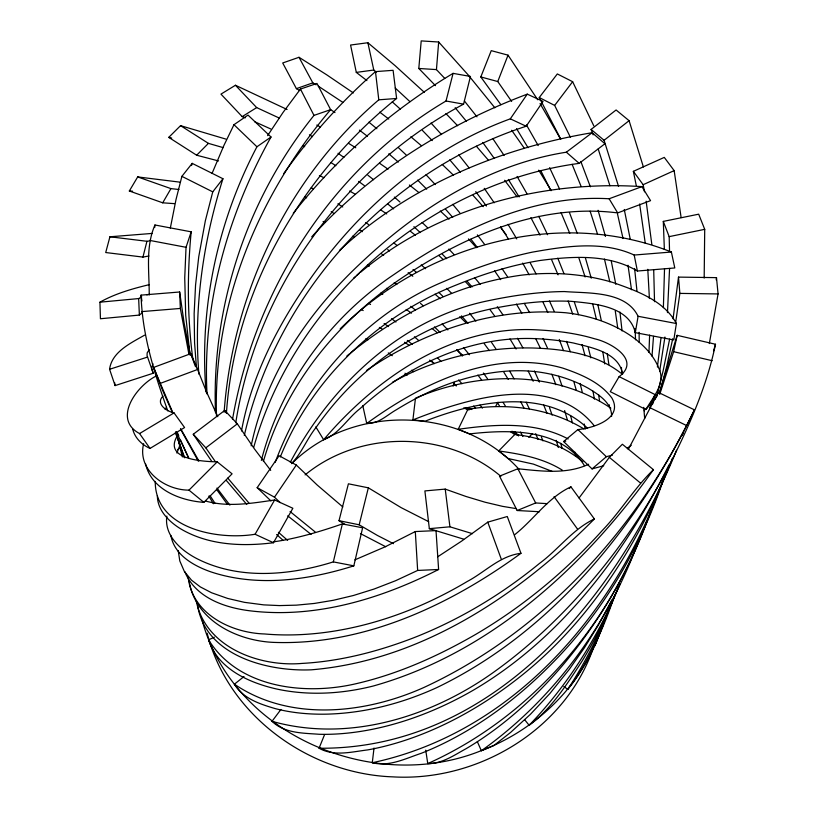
<?xml version="1.0" encoding="UTF-8"?>
<svg xmlns="http://www.w3.org/2000/svg" width="818" height="818" viewBox="0 0 818 818"><rect width="100%" height="100%" fill="white"/><g stroke="black" fill="none" stroke-linecap="round" stroke-linejoin="round"><path stroke-width="1.23" d="M664.523 268.682L663.378 307.68M669.574 268.447L667.468 312.609M644.676 418.468L643.725 407.364M649.625 335.063L648.95 352.466M704.175 278.059L704.717 229.337L698.684 214.183L663.306 221.402L664.359 249.439M192.946 359.859C187.22 317.445 187.128 274.398 191.187 231.831L154.96 224.991C145.338 246.975 149.346 271.637 149.213 294.991M191.187 231.831L186.034 247.302L184.735 277.916L185.696 315.278L189.991 355.073M653.51 336.362L652.018 356.147M611.598 416.464C612.048 402.885 598.582 394.552 588.367 388.325C572.426 379.419 554.635 373.969 536.536 371.75C512.365 368.918 487.814 372.2 464.512 378.795C448.305 383.417 432.65 389.828 417.712 397.599C410.462 401.372 403.356 405.431 396.403 409.726C386.781 415.176 378.662 423.918 366.73 423.479L362.773 405.575M154.776 227.312L154.96 224.991M224.112 412.231C232.864 293.396 287.813 177.598 378.795 99.816L396.607 98.477L393.1 70.317L375.472 71.616C340.963 101.851 310.186 136.289 283.641 173.702M226.463 412.661C234.981 289.848 301.249 174.95 396.607 98.477M444.736 78.375L436.444 69.602L438.673 42.015L421.209 40.9L418.806 68.467L435.483 85.665M661.026 337.681L657.406 367.016M155.236 481.413C154.95 529.123 218.437 540.391 255.093 534.256L273.478 542.733L292.864 508.264L274.633 499.972C251.903 503.295 228.048 507.426 205.482 501.005M166.852 516.086C163.958 535.575 181.054 550.371 196.627 558.51C238.815 580.156 289.419 575.586 333.335 561.894L353.826 565.851L362.619 527.794L342.364 523.929C319.92 531.659 297.026 538.571 273.457 541.843M709.349 343.55L718.071 293.928L716.496 277.639L678.511 277.108L673.061 318.815M664.063 477.794C641.077 546.68 603.715 611.138 552.559 662.928C527.242 688.828 498.878 711.865 467.691 730.372C452.835 739.165 437.364 746.957 421.29 753.286C405.503 758.511 389.286 767.018 372.282 762.734L374.02 748.041M587.559 428.254C543.776 387.118 475.575 401.352 425.156 421.168L412.896 419.92L415.472 398.192C476.914 371.617 553.939 369.675 610.841 408.151M716.22 279.868L716.496 277.639M678.511 277.108L679.86 293.396L675.576 322.998M664.932 337.036L659.676 371.086M176.913 453.07L179.827 445.462M232.506 419.481C254.827 289.94 331.985 168.252 446.025 101.003L463.581 104.142L470.452 76.442L453.08 73.364C392.108 109.99 337.313 157.301 293.284 213.232M350.902 352.63C399.91 313.13 458.857 283.601 521.679 275.145C552.099 271.586 583.306 273.682 612.713 282.425C636.2 290.676 663.919 300.226 676.374 323.529L673.807 339.951L635.31 332.64C628.93 305.727 593.541 303.58 570.954 301.31C547.774 300.288 524.573 302.711 501.771 306.811C468.908 312.619 437.016 324.092 408.315 341.178C383.928 355.605 361.76 373.714 342.527 394.501C333.049 404.767 324.317 415.697 316.28 427.119C307.139 438.509 301.852 452.794 291.832 463.305M235.758 422.783C256.821 288.785 344.051 167.987 463.581 104.142M635.31 332.64L638.091 316.29C625.698 290.768 588.387 293.457 564.41 291.556C539.359 291.791 514.43 295.278 489.931 300.39C401.935 317.66 331.29 384.859 290.308 462.262M170.318 228.171L176.034 199.449L181.893 176.351L192.179 163.365L222.946 178.733C203.048 241.637 193.529 308.253 198.897 374.163M669.625 339.122L663.183 370.615L656.711 396.628M644.328 410.851L644.778 408.417M672.733 338.683L666.864 365.81L659.921 392.108M280.911 709.492L272.005 721.312C347.814 742.744 430.115 717.314 492.763 672.856C535.044 642.825 572.16 605.882 604.563 565.504C628.602 535.248 649.758 502.712 667.764 468.53C687.795 428.949 706.527 387.885 715.494 344.255L677.161 335.329L659.523 392.19M241.494 430.943C250.533 381.219 272.926 335.165 300.513 293.243C350.922 216.238 423.029 150.676 510.309 118.845L527.262 94.142L543.04 101.412L526.178 126.248C387.262 171.156 276.893 293.468 244.306 435.483M143.62 443.755C137.025 470.258 164.919 490.217 188.978 490.135L203.887 502.354L232.087 473.837L217.21 461.853C203.59 461.546 163.038 459.675 177.209 435.994M650.105 407.436L651.24 402.078M659.697 394.419L673.643 351.689L677.161 335.329M251.167 445.841C265.901 374.767 308.049 312.364 360.493 263.365C417.507 209.296 487.64 164.602 566.353 152.199L592.12 132.721L604.952 143.743L579.185 163.375C428.744 183.467 294.378 301.382 253.682 447.456M654.666 395.37L652.621 404.051M333.335 561.894L342.364 523.929M393.468 543.663L377.435 535.463L359.174 524.798L368.345 487.825L348.407 483.806L339.01 520.677L345.155 524.563M453.162 386.055L454.102 382.354M152.015 233.437L109.929 236.78L105.716 252.537L142.935 257.087L146.943 241.29L148.999 241.013M446.025 101.003L453.08 73.364M261.351 460.391C280.881 384.705 329.337 317.762 394.164 274.388C456.955 231.146 531.005 194.152 609.134 198.764L641.905 186.627L650.555 200.655L617.662 212.915C542.324 203.263 467.957 234.306 406.147 275.134C339.337 318.713 285.482 384.061 263.406 461.413M222.946 178.733L212.752 191.862L205.349 220.758L198.754 256.668L195.553 285.145L194.142 313.662L194.572 342.762L196.463 367.783M713.562 350.81L715.494 344.255M191.535 165.533L192.179 163.365M654.891 395.002L651.067 403.458L645.852 409.532L610.269 391.658L619.124 376.628C641.516 359.859 610.218 342.231 594.809 338.836C575.555 332.987 555.412 330.758 535.371 329.777C451.495 325.758 375.943 378.325 323.652 439.736L315.809 426.863M653.245 503.019L654.032 500.647M614.298 596.342C609.574 610.555 604.124 624.533 597.856 638.142C577.436 690.198 533.183 730.975 481.229 750.658C373.795 794.227 233.784 735.402 202.271 620.842M604.839 620.197L605.995 616.884M649.891 513.816L651.097 510.36M593.786 646.517C566.383 729.124 478.274 781.926 392.824 776.865C309.204 773.92 228.038 715.678 207.158 633.204M597.16 640.095L600.361 631.056M648.245 518.377L649.482 514.951M638.981 539.849C608.766 623.51 554.113 699.083 481.352 750.73L477.354 741.691M601.629 628.592L602.835 625.269M603.265 624.594L604.461 621.312M682.345 435.309L683.644 431.812M612.477 600.167C600.933 631.435 586.056 661.517 567.743 689.38L563.806 686.425M647.825 519.512C628.418 572.099 599.594 621.138 563.663 664.134C544.267 687.161 522.59 708.327 498.673 726.65C488.285 734.574 477.467 741.967 466.219 748.613C454.082 755.218 442.201 763.746 427.763 763.583L425.728 750.167M601.22 629.686L594.798 645.872L602.866 625.698M663.5 478.571C617.447 610.821 513.97 732.662 372.282 762.734M646.24 522.814C608.101 627.028 529.686 717.877 427.763 763.583M618.408 586.782C608.459 612.866 596.261 638.112 581.598 661.885C566.537 684.727 551.414 708.848 529.123 725.28L524.491 719.503M671.087 461.638L672.396 458.244M275.237 462.303C304.562 382.814 365.319 313.938 444.215 281.361C472.538 268.887 501.915 258.549 532.242 252.159C565.514 246.29 602.345 240.42 634.185 255.042L671.384 252.026L674.789 267.956L637.386 271.024C608.428 253.795 572.477 256.269 540.34 260.451C511.792 265.022 484.031 273.672 457.303 284.592C378.437 315.421 312.108 378.008 280.329 456.914M511.639 101.432L497.763 81.544L508.039 55.164L491.25 50.644L480.81 76.943L500.841 104.663M668.858 467.252L670.637 462.763M212.077 173.365L223.958 145.348L233.968 124.704L248.018 115.093L271.014 137.005C227.568 214.899 202.22 304.378 207.026 393.969M665.198 476.148C632.498 554.134 584.021 627.314 516.598 679.451C486.495 702.846 453.264 722.447 417.548 735.934C401.362 742.018 384.685 746.865 367.66 749.912C351.576 751.854 334.112 756.711 319.061 748.235L324.613 734.513M676.506 450.268C617.14 597.661 491.904 749.769 319.061 748.235M665.668 475.043L668.408 468.377M619.983 583.96C598.602 636.026 568.254 684.686 529.123 725.28M165.185 409.542L166.391 407.313M655.157 399.276L658.347 392.395L694.431 409.849C638.766 524.471 553.479 631.353 436.781 687.631C402.323 703.378 364.859 713.163 326.883 714.145C309.48 714.513 291.944 712.989 275.073 708.562C259.848 704.063 243.099 698.603 234.398 684.196L244.009 676.547M584.43 465.616C560.575 428.049 508.663 429.501 469.563 433.908L458.192 429.317L467.896 409.286C507.17 402.671 549.318 407.977 583.735 428.816M658.347 392.395L628.244 449.511M595.821 642.488C587.753 658.817 579.461 675.3 567.743 689.38M669.032 464.849C624.471 554.369 560.995 638.5 473.704 689.963C441.536 708.582 406.536 722.683 369.981 729.779C353.274 732.969 336.239 734.717 319.214 734.278C302.946 733.04 284.562 733.439 272.005 721.312M694.431 409.849C637.774 528.326 543.96 631.936 423.785 687.529C365.084 713.848 290.001 722.049 234.398 684.196M611.956 599.85L598.265 625.269L584.359 647.836L569.144 669.564L549.88 693.521L530.483 714.247L510.657 732.386L493.827 745.556L481.352 750.73M271.014 137.005L256.934 146.77C217.557 221.617 199.111 307.629 206.013 392.016M495.575 406.485L497.978 402.2M255.093 534.256L274.633 499.972M645.852 409.532C652.907 397.19 666.486 382.998 658.51 367.538C653.296 354.828 643.214 344.746 632.242 336.791C612.743 323.069 589.43 315.462 565.862 312.762C495.442 306.995 424.153 330.861 366.484 370.503M180.338 182.199L137.69 176.923L129.326 190.993L162.71 202.813L170.942 188.621L178.927 189.49M152.946 363.765L151.647 368.55L153.232 373.243L115.093 385.595L109.581 369.286C111.739 351.914 130.992 342.967 144.612 335.145M267.598 135.645L283.048 112.444L300.451 89.06L316.965 83.446L330.625 109.663C258.662 194.285 212.823 304.071 216.504 416.188M280.206 502.62L274.49 497.18L296.3 465.043L279.091 455.728L257.169 487.671L270.973 500.974M214.377 637.181L208.58 639.829C217.936 668.95 248.876 682.662 276.402 688.96C308.284 695.913 341.668 693.961 373.192 686.036C489.9 653.275 584.573 566.669 653.439 469.685L622.365 444.246L609.328 457.344L579.072 497.957M653.439 469.685C634.236 488.244 620.555 511.587 601.987 530.8C589.011 545.217 575.299 558.96 560.892 571.935C534.686 595.453 506.199 616.465 475.841 634.308C438.601 655.821 398.836 673.776 356.822 683.531C305.605 695.74 238.57 688.439 208.58 639.829M570.422 137.312L554.655 105.42L572.631 81.698L557.324 73.947L539.256 97.536L560.524 138.692M330.625 109.663L313.989 115.389C247.077 198.518 211.341 306.075 215.502 412.732M162.956 396.096C155.195 403.908 166.913 411.434 174.029 412.885L184.582 427.548L150.021 448.428C141.923 444.828 134.847 437.998 132.741 429.194M311.719 236.842C370.084 172.148 446.107 124.786 527.262 94.142M569.287 488.571L570.923 486.833L594.379 518.96C518.592 595.248 421.168 660.586 311.433 669.809C268.284 671.721 206.565 656.271 197.813 606.67M149.173 349.777L147.168 352.855L147.056 355.595L153.232 373.243M570.923 486.833C548.111 497.446 534.072 519.358 514.686 534.716M528.786 437.313L532.324 433.683M552.058 471.332L533.387 464.103L508.183 458.55L498.714 450.953L514.808 434.47C539.369 437.221 563.847 445.749 582.886 461.873M226.024 139.142L180.563 125.655L168.753 137.373L196.657 155.226L208.416 143.365L223.12 147.608M188.978 490.135L217.21 461.853M594.379 518.96C572.682 529.246 558.51 549.43 539.43 563.469C525.248 575.085 510.442 585.944 495.064 595.913C469.307 612.57 441.935 626.752 413.366 637.928C377.742 651.588 340.237 661.353 302.026 663.418C259.306 667.14 205.257 647.365 196.197 600.709M291.668 463.673C352.221 403.213 461.424 405.963 518.97 469.246M339.46 250.431C408.765 186.095 499.583 148.191 592.12 132.721M340.206 328.846C424.828 244.95 558.612 207.005 671.384 252.026M149.326 284.633C132.342 288.723 115.246 293.59 99.929 302.19L100.44 318.744L139.377 315.083L142.015 312.957M353.744 278.14L355.094 276.954M356.454 275.778L359.174 273.447M366.73 423.479C421.894 383.397 493.223 348.304 562.672 368.069C580.76 374.204 600.115 382.149 611.844 397.957C623.745 418.581 593.122 428.223 577.897 429.562L563.602 441.536L592.068 468.898L606.373 456.71L612.447 455.074M346.873 355.994L349.286 353.979M360.544 272.302C437.763 207.445 542.314 180.144 641.905 186.627M618.561 186.432L604.083 140.287L629.093 120.686L616.097 109.98L591.087 129.428L593.122 134.858M631.23 445.278L627.334 448.162M305.094 474.89C360.053 429.614 446.556 430.309 500.861 476.321M177.588 449.665L180.522 447.436M237.332 423.826L224.735 410.442L193.263 434.246L205.819 447.835L237.332 423.826L254.51 449.031L270.697 470.391M189.643 583.98C197.629 622.406 239.674 641.639 275.738 642.457C365.002 645.075 450.268 604.891 520.974 553.305L507.283 516.516L487.763 522.15L461.679 541.076L437.63 556.843M520.974 553.305C499.818 555.862 485.258 571.976 467.211 581.506C454.532 589.052 441.464 595.954 428.059 602.13C405.973 612.273 382.947 620.392 359.306 626.077C328.407 633.48 296.341 636.731 264.623 633.97C231.146 632.907 192.128 614.052 188.16 577.119M99.929 302.19L138.651 298.57L141.718 296.781M287.098 109.489L235.441 85.256L220.972 94.121L242.179 116.616L256.688 107.608L279.255 118.058M156.013 376.127C137.035 385.503 112.046 418.98 139.561 433.56L150.021 448.428M139.561 433.56L174.029 412.885M392.384 382.343C435.012 358.437 484.236 346.883 533.019 348.008C563.582 349.01 596.21 353.724 620.954 373.161M184.786 571.649C195.134 597.345 224.142 607.58 249.551 610.76C314.971 618.909 380.789 598.96 438.612 569.481L436.014 530.616L415.309 531.557L384.951 546.915L354.859 559.86M323.652 439.736C339.03 433.99 347.21 418.642 359.808 408.826C368.407 400.994 377.405 393.591 386.822 386.761C404.93 373.683 424.593 362.722 445.36 354.491C474.409 342.957 505.872 337.098 537.14 338.724C549.318 339.327 561.465 340.666 573.428 342.998C591.373 347.568 618.919 352.251 622.641 374.102M588.633 464.246C566.608 474.614 541.219 471.117 517.855 468.755L499.512 476.148L517.18 510.514L539.522 511.741M438.612 569.481L417.65 570.443L395.585 580.719L374.112 589.032L353.366 595.514L333.427 600.269L314.398 603.439L296.372 605.156L279.47 605.586L263.774 604.88L244.459 602.345L227.66 598.439L211.627 592.784L200.328 586.925L191.524 580.187L184.336 571.404L179.807 560.964L178.201 550.565M644.502 191.801L643.153 184.704L674.155 170.625L664.277 157.393L633.357 171.34L636.23 185.379M412.896 419.92C466.372 398.775 550.954 371.945 594.144 425.657M517.18 510.514L535.678 502.958L547.17 503.653M197.588 369.48L190.758 353.673L153.651 367.405L160.318 383.366L197.588 369.48L206.259 391.28L217.772 416.699M353.366 92.925L326.668 74.786L298.999 57.291L282.701 62.976L296.402 88.651L312.824 82.853L316.106 84.827M603.735 465.728L592.068 468.898M109.581 369.286L147.537 357.077M353.826 565.851C308.038 580.269 257.251 587.283 210.788 571.843C193.672 565.831 174.234 554.941 170.87 535.391M146.79 294.858L148.232 294.46M142.935 257.087L148.948 255.993M669.553 251.402L669.165 236.637L704.717 229.337M563.602 441.536L565.78 441.178M458.192 429.317C494.645 424.164 534.491 421.198 568.162 438.949M424.389 92.393L395.125 65.675L367.875 42.73L350.574 45.041L356.3 72.403L373.775 70.031L376.403 72.137M273.478 542.733C242.21 546.68 208.263 545.299 180.533 528.765C168.917 521.618 157.342 510.187 157.363 495.616M516.424 508.653L502.497 506.342L485.064 502.211L465.984 496.475L445.227 489.103L424.89 490.923L429.338 528.663L449.92 526.802L472.456 533.663M167.782 410.892C154.438 373.652 142.168 334.94 141.085 295.134L179.653 291.995L184.07 322.66L190.349 354.828M141.545 311.627L180.338 308.447L188.886 354.051M404.593 375.155L407.047 375.155M679.86 293.396L718.071 293.928M162.71 202.813L174.479 203.651M129.326 190.993L132.567 191.187M418.806 68.467L436.444 69.602M203.887 502.354C180.226 500.657 151.442 489.593 145.584 463.939M109.929 236.78L146.943 241.29M498.714 450.953C520.647 454.021 543.254 458.172 562.283 470.145M638.091 316.29L676.374 323.529M149.612 240.39L186.034 247.302M339.01 520.677L359.174 524.798M196.657 155.226L218.529 160.941M673.643 351.689L712.181 360.707M168.753 137.373L171.719 138.078M463.663 539.154L429.338 528.663M480.81 76.943L497.763 81.544M137.69 176.923L170.942 188.621M466.28 407.517L471.894 409.511M463.53 407.998L469.092 409.971M467.804 407.589L470.186 408.448M464.921 407.988L468.458 409.276M242.179 116.616L245.288 117.843M254.562 121.667L270.84 129.009M323.079 221.473L325.145 222.404M428.683 521.669L401.157 507.651L368.345 487.825M510.309 118.845L526.178 126.248M319.409 175.512L323.938 177.7M385.667 546.71L360.452 533.602M649.911 407.701L686.128 425.329M619.124 376.628L654.564 394.337M181.893 176.351L212.752 191.862M539.256 97.536L554.655 105.42M304.797 196.862L306.648 197.833M379.358 327.435L382.016 328.877M257.169 487.671L274.49 497.18M316.791 125.062L320.441 127.076M349.593 191.034L355.063 194.111M352.425 236.249L354.409 237.353M296.402 88.651L299.705 90.522M302.711 145.573L304.674 146.688M361.341 309.511L363.192 310.564M311.269 187.711L313.161 188.794M380.626 293.202L382.742 294.46M331.167 211.729L334.02 213.457M365.912 338.56L367.967 339.797M367.384 265.104L369.215 266.218M348.591 143.365L355.769 147.782M309.439 134.796L312.415 136.616M318.284 86.146L342.773 102.332M368.693 303.345L370.554 304.5M180.563 125.655L208.416 143.365M337.895 203.846L342.732 206.964M331.004 162.588L335.83 165.706M404.521 342.261L409.429 345.472M381.73 254.05L383.652 255.328M380.554 209.786L386.72 213.927M384.092 323.539L388.54 326.566M330.799 109.745L334.971 112.557M359.583 229.797L362.415 231.698M512.6 431.403L518.51 435.779M510.636 431.781L514.778 434.573M386.505 288.345L388.243 289.531M379.634 163.314L388.059 169.173M406.168 309.46L411.495 313.151M388.284 352.916L392.292 355.707M338.049 153.303L343.887 157.373M511.843 431.27L516.945 434.849M365.728 222.537L368.581 224.541M394.215 282.65L396.822 284.531M358.652 181.422L364.266 185.543M391.505 318.693L395.963 322.006M311.096 534.41L287.721 515.841M387.66 249.602L389.511 250.983M404.992 373.223L406.853 374.624M379.767 112.158L388.754 119.039M408.151 272.701L412.814 276.239M356.3 72.403L366.883 80.593M359.429 130.123L367.394 136.258M393.979 243.089L396.761 245.206M315.145 531.915L290.093 511.567M429.706 360.073L434.215 363.632M409.409 185.011L418.949 192.608M407.344 340.421L412.292 344.368M367.885 175.216L373.54 179.694M411.73 370.186L413.591 371.648M410.585 231.433L415.401 235.267M432.272 328.662L437.323 332.721M518.643 435.697L514.829 431.679M410.8 306.31L415.299 309.981M342.844 506.955L317.149 484.982L296.3 465.043M368.918 122.179L376.863 128.723M609.328 457.344L640.433 482.998M410.871 136.79L421.26 145.594M388.008 204.163L393.632 208.856M413.029 269.5L416.546 272.445M591.087 129.428L604.083 140.287M414.399 336.801L418.836 340.615M388.816 153.794L398.305 162.076M421.209 264.909L425.595 268.703M435.002 294.163L440.237 298.693M287.65 540.371L278.396 532.273M566.353 152.199L579.185 163.375M394.337 197.066L399.992 202.046M420.503 303.396L423.172 305.758M392.272 101.872L400.411 109.213M283.181 540.422L276.637 534.512M395.217 88.017L409.941 101.647M413.898 226.688L420.237 232.557M440.299 211.013L449.031 219.173M431.106 360.656L433.929 363.274M438.755 255.4L443.284 259.613M398.611 147.853L406.168 154.95M442.303 164.5L453.387 175.134M456.781 349.715L459.777 352.527M434.44 326.924L440.094 332.374M577.897 429.562L606.373 456.71M422.16 222.506L427.589 227.741M438.673 292.282L442.763 296.228M233.968 124.704L256.934 146.77M460.514 353.243L462.732 355.38M459.767 316.668L465.493 322.312M417.661 180.134L426.699 189.142M437.569 357.957L441.076 361.423M446.72 288.355L451.567 293.273M445.902 113.559L457.64 125.737M422.425 130.43L432.262 140.594M442.098 323.887L447.875 329.93M442.313 254.193L446.597 258.641M426.025 174.745L435.268 184.582M448.826 249.061L453.99 254.5M235.441 85.256L256.688 107.608M465.575 281.862L470.544 287.179M438.673 42.015L468.336 75.113L494.859 107.792M431.035 123.037L441.515 134.551M468.469 238.907L476.413 247.649M453.765 383.243L456.311 386.004M473.111 195.441L483.213 206.657M248.989 503.07L227.782 478.111M456.965 349.961L462.364 356.065M458.601 379.941L461.976 383.724M246.78 504.45L226.422 480.575M445.554 209.214L452.712 217.332M461.485 315.871L468.029 323.366M476.362 146.218L488.131 159.878M449.798 159.858L460.319 172.209M467.282 281.382L472.037 286.965M452.732 204.357L459.849 212.864M455.166 107.731L466.383 121.268M474.665 277.67L480.176 284.316M463.479 347.538L469.44 354.787M469.491 313.253L475.882 321.126M473.694 406.065L475.514 408.284M458.775 154.858L469.113 167.894M464.399 100.972L476.966 116.831M480.013 405.135L482.416 408.131M229.889 505.125L216.974 488.07M470.964 239.306L477.037 247.056M500.933 227.936L506.107 234.592M504.634 180.287L517.129 196.923M477.886 375.053L481.597 379.961M477.364 234.878L484.624 244.439M227.384 504.338L216.627 489.501M475.759 191.627L486.413 206.054M482.763 142.444L494.256 158.406M484.266 343.703L489.358 350.646M490.094 309.787L494.573 315.922M633.357 171.34L643.153 184.704M483.387 373.028L487.64 378.979M554.062 496.628L577.426 528.97M511.659 130.256L524.093 147.946M211.79 461.403L193.263 434.246M497.293 306.699L502.855 314.695M508.039 55.164L537.712 99.765M484.236 188.334L494.205 202.782M215.216 461.444L205.819 447.835M494.542 270.789L500.657 279.644M502.058 268.682L507.61 276.862M492.978 138.845L504.123 155.492M491.638 342.548L495.872 348.846M214.899 503.182L210.062 495.647M500.565 226.709L508.407 238.989M497.344 402.609L499.491 405.943M508.315 179.439L519.123 196.933M538.714 170.164L551.189 190.563M224.735 410.442L226.494 413.264M503.765 372.078L508.264 379.409M516.567 128.661L528.019 147.69M509.982 338.938L516.097 349.02M503.274 402.65L505.381 406.065M540.054 103.569L560.698 139.254M508.029 224.337L516.761 238.897M198.897 460.963L180.758 428.857M516.414 304.122L521.833 313.212M213.406 503.735L208.835 496.086M609.134 198.764L617.662 212.915M198.232 461.066L180.481 429.051M517.078 176.453L526.925 193.682M526.455 124.939L538.213 145.594M524.307 303.396L529.635 312.64M509.767 371.249L514.093 378.887M517.538 338.233L522.886 347.834M522.692 263.079L529.164 274.858M520.463 432.108L522.876 436.526M298.999 57.291L312.824 82.853M530.882 217.639L540.023 235.185M530.187 262.793L536.076 273.897M541.056 171.218L550.923 190.676M517.855 468.755L535.678 502.958M572.631 81.698L593.807 125.87M300.451 89.06L313.989 115.389M520.851 401.935L524.113 408.366M535.585 338.447L540.197 347.793M528.213 371.116L533.213 381.229M538.765 216.289L547.569 234.715M549.604 167.659L559.512 188.886M526.189 402.2L529.461 409.112M543.07 338.509L547.498 348.11M543.091 302.353L547.815 312.507M549.43 300.912L554.134 311.218M172.312 412.323L162.782 390.769L153.651 367.405M534.461 370.983L539.42 382.088M173.007 413.029L160.318 383.366M561.025 212.496L569.768 233.375M551.659 259.868L558.06 274.828M176.33 431.853L188.682 458.019L180.604 440.145M572.109 164.336L580.995 186.136M535.688 433.683L538.06 439.419M557.784 258.171L563.939 273.549M177.445 432.63L178.774 435.871M543.663 404.89L546.945 413.233M580.811 161.473L590.371 186.831M184.756 457.855L175.359 432.548M551.833 374.215L555.892 384.685M559.246 339.429L563.51 350.605M541.404 436.976L542.927 440.861M569.461 212.578L577.13 233.038M663.306 221.402L669.165 236.637M566.526 341.331L570.299 351.73M193.396 361.075L195.328 366.3M487.763 522.15L501.25 559.083M184.091 457.282L175.645 431.863M568.152 300.993L572.723 314.163M190.758 353.673L193.017 360.012M549.491 407.62L552.13 415.145M558.714 376.27L562.078 386.086M598.193 148.958L609.931 185.758M578.725 257.466L585.105 276.965M629.093 120.686L643.388 166.964M574.43 302.333L578.541 314.685M590.126 211.197L597.447 233.928M598.07 210.287L605.463 236.474M585.463 258.14L591.25 278.192M564.625 410.544L567.242 419.522M556.22 440.34L558.316 447.507M183.171 456.444L178.488 439.491M573.837 381.648L576.199 389.91M582.048 344.603L585.044 355.758M560.739 443.284L562.13 448.499M182.363 456.925L178.222 439.992M588.234 347.589L590.852 357.855M580.074 383.448L582.201 391.883M604.451 259.081L609.809 281.811M592.753 304.132L596.414 319.378M115.093 385.595L114.612 382.589M570.719 416.025L572.385 422.937M617.457 213.795L623.04 238.508M597.917 304.909L601.281 320.462M624.267 209.48L630.208 239.04M611.271 261.044L615.79 284.327M367.875 42.73L373.775 70.031M634.185 255.042L637.386 271.024M584.205 423.98L585.177 429.143M575.003 452.252L575.657 455.657M592.958 391.096L594.42 399.123M674.155 170.625L681.128 217.598M639.635 203.989L645.249 243.161M598.551 394.624L599.553 400.718M646.148 201.218L651.823 244.449M602.856 352.037L604.737 363.969M627.999 265.267L631.506 289.725M615.279 311.024L617.794 328.376M607.263 353.632L608.899 364.624M141.085 295.134L141.903 301.014M619.952 312.057L622.048 330.932M634.594 268.468L636.997 291.208M445.227 489.103L449.92 526.802M375.472 71.616L378.795 99.816M189.183 580.555L189.377 582.263M609.328 404.838L609.492 406.975M647.784 269.326L649.41 298.56M415.309 531.557L417.65 570.443M621.435 367.425L621.782 374.266M635.034 328.652L635.566 339.767M653.705 269.817L654.533 301.689M138.651 298.57L139.377 315.083M179.653 291.995L180.338 308.447M639.114 332.282L639.206 342.425"/></g></svg>
